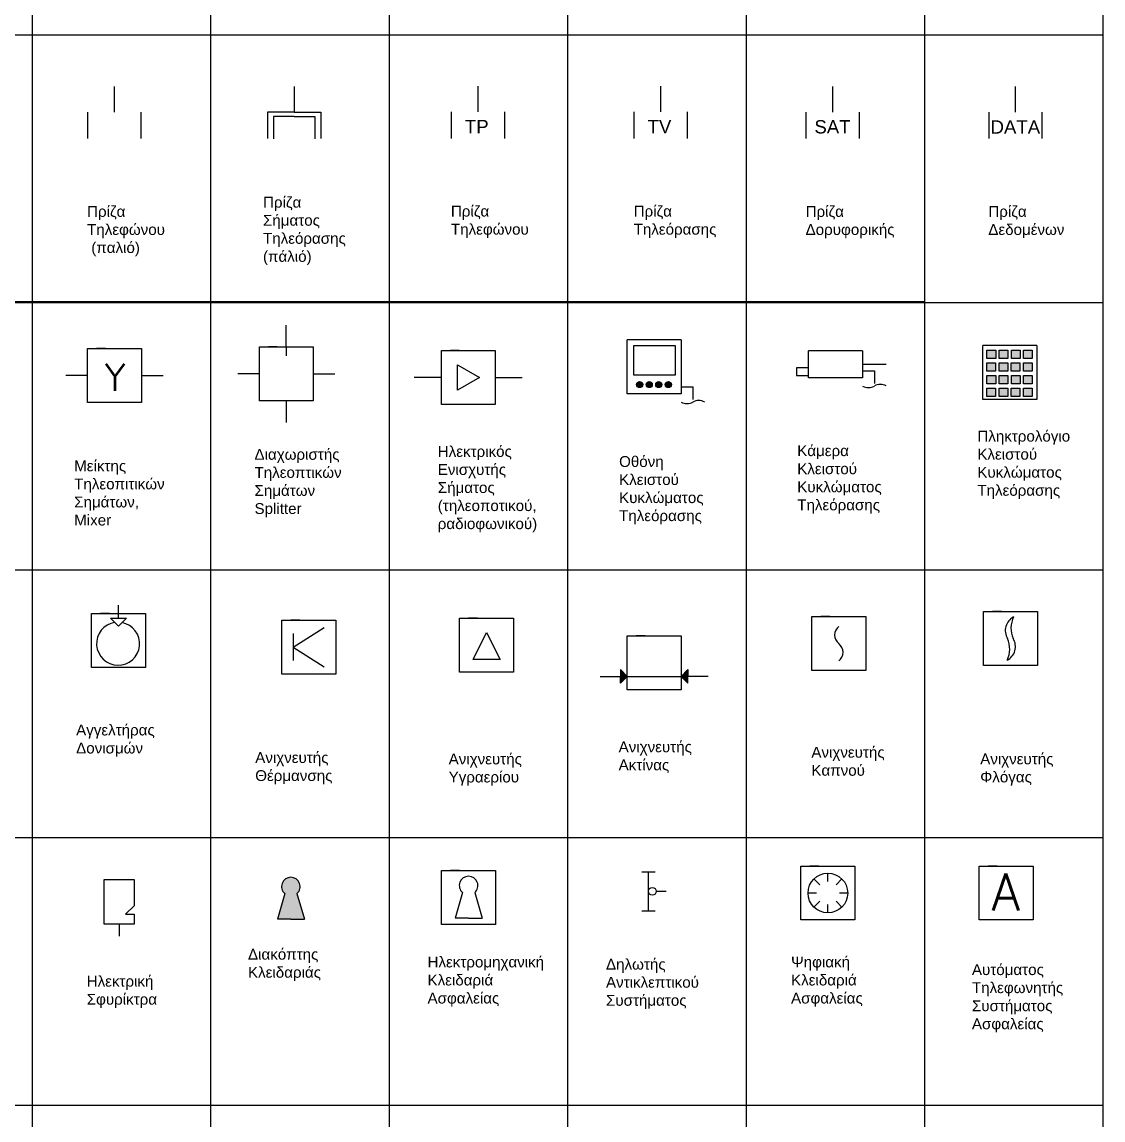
# Model space of a CAD drawing. Header units: millimetres. Extents: x 3223 to 6476, y 1066 to 2142.
# Drawn here: x 3228.25 to 3232.036, y 1070.961 to 1074.807 of the extents above; entities that cross this region are included whole.
import ezdxf

# ---------------------------------------------------------------- set-up
doc = ezdxf.new("R2010")
doc.units = ezdxf.units.MM
doc.layers.add('συμβολα', color=254, linetype='Continuous')
doc.styles.get("Standard").update_dxf_attribs({"font": 'arial.ttf'})
doc.styles.add('TXT', font='romans.shx')

msp = doc.modelspace()

# ---------------------------------------------------------------- hatches: boundary and pattern name
at = {"layer": 'συμβολα'}
h = msp.add_hatch(color=256, dxfattribs=at)
h.paths.add_polyline_path([(3231.6598, 1073.6577), (3231.6293, 1073.6577), (3231.6293, 1073.6286), (3231.6598, 1073.6286)])
h.paths.add_polyline_path([(3231.7026, 1073.6577), (3231.6721, 1073.6577), (3231.6721, 1073.6286), (3231.7026, 1073.6286)])
h.paths.add_polyline_path([(3231.7148, 1073.6282), (3231.7453, 1073.6282), (3231.7453, 1073.6573), (3231.7148, 1073.6573)])
h.paths.add_polyline_path([(3231.7881, 1073.6573), (3231.7576, 1073.6573), (3231.7576, 1073.6282), (3231.7881, 1073.6282)])
h.paths.add_polyline_path([(3231.7875, 1073.6127), (3231.757, 1073.6127), (3231.757, 1073.5836), (3231.7875, 1073.5836)])
h.paths.add_polyline_path([(3231.7448, 1073.5836), (3231.7448, 1073.6127), (3231.7143, 1073.6127), (3231.7143, 1073.5836)])
h.paths.add_polyline_path([(3231.702, 1073.5841), (3231.702, 1073.6132), (3231.6715, 1073.6132), (3231.6715, 1073.5841)])
h.paths.add_polyline_path([(3231.6592, 1073.5841), (3231.6592, 1073.6132), (3231.6287, 1073.6132), (3231.6287, 1073.5841)])
h.paths.add_polyline_path([(3231.6598, 1073.5686), (3231.6293, 1073.5686), (3231.6293, 1073.5395), (3231.6598, 1073.5395)])
h.paths.add_polyline_path([(3231.7026, 1073.5395), (3231.7026, 1073.5686), (3231.6721, 1073.5686), (3231.6721, 1073.5395)])
h.paths.add_polyline_path([(3231.7453, 1073.5682), (3231.7148, 1073.5682), (3231.7148, 1073.5391), (3231.7453, 1073.5391)])
h.paths.add_polyline_path([(3231.7576, 1073.5391), (3231.7881, 1073.5391), (3231.7881, 1073.5682), (3231.7576, 1073.5682)])
h.paths.add_polyline_path([(3231.757, 1073.4945), (3231.7875, 1073.4945), (3231.7875, 1073.5236), (3231.757, 1073.5236)])
h.paths.add_polyline_path([(3231.7448, 1073.4945), (3231.7448, 1073.5236), (3231.7143, 1073.5236), (3231.7143, 1073.4945)])
h.paths.add_polyline_path([(3231.6715, 1073.495), (3231.702, 1073.495), (3231.702, 1073.5241), (3231.6715, 1073.5241)])
h.paths.add_polyline_path([(3231.6287, 1073.495), (3231.6592, 1073.495), (3231.6592, 1073.5241), (3231.6287, 1073.5241)])
for points in [[(3230.4239, 1073.5369, 1), (3230.4022, 1073.5369, 1)], [(3230.4574, 1073.5369, 1), (3230.4357, 1073.5369, 1)], [(3230.491, 1073.5369, 1), (3230.4692, 1073.5369, 1)], [(3230.5245, 1073.5369, 1), (3230.5028, 1073.5369, 1)], [(3230.3459, 1072.5147), (3230.3696, 1072.5147), (3230.3459, 1072.5383)], [(3230.5822, 1072.5383), (3230.5586, 1072.5147), (3230.5822, 1072.5147)], [(3230.3459, 1072.4911), (3230.3696, 1072.5147), (3230.3459, 1072.5147)], [(3230.5822, 1072.4911), (3230.5586, 1072.5147), (3230.5822, 1072.5147)], [(3229.2131, 1071.754, 2.665754), (3229.1704, 1071.754), (3229.1445, 1071.6643), (3229.1917, 1071.6643), (3229.239, 1071.6643)]]:
    msp.add_hatch(color=256, dxfattribs=at).paths.add_polyline_path(points)

# ---------------------------------------------------------------- linework, layer by layer
at = {"layer": 'συμβολα', "ltscale": 2}
for p, q in [((3232.0357, 1066.3248), (3232.0357, 1083.1998)), ((3228.2857, 1075.6998), (3228.2857, 1066.3248)), ((3228.9107, 1075.6998), (3228.9107, 1066.3248)), ((3229.5357, 1075.6998), (3229.5357, 1066.3248)), ((3230.1607, 1075.6998), (3230.1607, 1071.0123)), ((3230.7857, 1075.6998), (3230.7857, 1071.0123)), ((3231.4107, 1075.6998), (3231.4107, 1071.0123)), ((3225.1607, 1074.7623), (3232.0357, 1074.7623)), ((3230.1607, 1074.7623), (3230.1607, 1066.3248)), ((3230.7857, 1074.7623), (3230.7857, 1066.3248)), ((3231.4107, 1074.7623), (3231.4107, 1066.3248)), ((3225.1607, 1073.8248), (3232.0357, 1073.8248)), ((3227.6622, 1073.8277), (3228.2872, 1073.8277)), ((3228.2872, 1073.8277), (3228.9122, 1073.8277)), ((3228.2872, 1073.8277), (3228.9122, 1073.8277)), ((3228.9122, 1073.8277), (3229.5372, 1073.8277)), ((3229.5372, 1073.8277), (3230.1622, 1073.8277)), ((3230.1622, 1073.8277), (3230.7872, 1073.8277)), ((3230.7872, 1073.8277), (3231.4122, 1073.8277)), ((3225.1607, 1072.8873), (3232.0357, 1072.8873)), ((3225.1607, 1071.9498), (3232.0357, 1071.9498)), ((3227.6607, 1071.0123), (3228.2857, 1071.0123)), ((3228.2857, 1071.0123), (3228.9107, 1071.0123)), ((3228.9107, 1071.0123), (3229.5357, 1071.0123)), ((3229.5357, 1071.0123), (3230.1607, 1071.0123)), ((3230.1607, 1071.0123), (3230.7857, 1071.0123)), ((3230.7857, 1071.0123), (3231.4107, 1071.0123)), ((3231.4107, 1071.0123), (3232.0357, 1071.0123))]:
    msp.add_line(p, q, dxfattribs=at)
at = {"layer": 'συμβολα'}
for p, q in [((3228.5728, 1074.5808), (3228.5728, 1074.4914)), ((3229.2033, 1074.5808), (3229.2033, 1074.4914)), ((3229.8469, 1074.5818), (3229.8469, 1074.4924)), ((3230.4866, 1074.5818), (3230.4866, 1074.4924)), ((3231.0888, 1074.5808), (3231.0888, 1074.4914)), ((3231.7286, 1074.5808), (3231.7286, 1074.4914)), ((3228.4795, 1074.4914), (3228.4795, 1074.3981)), ((3228.6662, 1074.4914), (3228.6662, 1074.4448)), ((3229.2033, 1074.4914), (3229.11, 1074.4914)), ((3229.11, 1074.4914), (3229.11, 1074.3981)), ((3229.2033, 1074.4914), (3229.2966, 1074.4914)), ((3229.2966, 1074.4914), (3229.2966, 1074.4448)), ((3229.7536, 1074.4924), (3229.7536, 1074.3991)), ((3229.9402, 1074.4924), (3229.9402, 1074.4457)), ((3230.3933, 1074.4924), (3230.3933, 1074.3991)), ((3230.5799, 1074.4924), (3230.5799, 1074.4457)), ((3230.9955, 1074.4914), (3230.9955, 1074.3981)), ((3231.1822, 1074.4914), (3231.1822, 1074.4448)), ((3231.6353, 1074.4914), (3231.6353, 1074.3981)), ((3231.8219, 1074.4914), (3231.8219, 1074.4448)), ((3229.2034, 1074.4754), (3229.1311, 1074.4754)), ((3229.1311, 1074.4754), (3229.1311, 1074.3976)), ((3229.2034, 1074.4754), (3229.2758, 1074.4754)), ((3229.2758, 1074.4754), (3229.2758, 1074.398)), ((3228.6662, 1074.4448), (3228.6662, 1074.3981)), ((3229.2966, 1074.4448), (3229.2966, 1074.3981)), ((3229.9402, 1074.4457), (3229.9402, 1074.3991)), ((3230.5799, 1074.4457), (3230.5799, 1074.3991)), ((3231.1822, 1074.4448), (3231.1822, 1074.3981)), ((3231.8219, 1074.4448), (3231.8219, 1074.3981)), ((3229.1759, 1073.669), (3229.1759, 1073.7446)), ((3230.5584, 1073.6936), (3230.3694, 1073.6936)), ((3230.3694, 1073.6936), (3230.3694, 1073.6936)), ((3230.3694, 1073.5991), (3230.3694, 1073.6936)), ((3230.5584, 1073.6936), (3230.5584, 1073.5991)), ((3228.4797, 1073.6633), (3228.6687, 1073.6633)), ((3228.4797, 1073.4743), (3228.4797, 1073.6633)), ((3228.5427, 1073.6633), (3228.5112, 1073.6633)), ((3228.6057, 1073.6633), (3228.6372, 1073.6633)), ((3228.6687, 1073.6633), (3228.6687, 1073.4743)), ((3229.0814, 1073.669), (3229.2704, 1073.669)), ((3229.0814, 1073.48), (3229.0814, 1073.669)), ((3229.1444, 1073.669), (3229.1129, 1073.669)), ((3229.1759, 1073.669), (3229.1759, 1073.6375)), ((3229.2074, 1073.669), (3229.2389, 1073.669)), ((3229.2704, 1073.669), (3229.2704, 1073.48)), ((3229.7187, 1073.6563), (3229.9077, 1073.6563)), ((3229.7187, 1073.4673), (3229.7187, 1073.6563)), ((3229.7817, 1073.6563), (3229.7502, 1073.6563)), ((3229.8447, 1073.6563), (3229.8762, 1073.6563)), ((3229.9077, 1073.6563), (3229.9077, 1073.4673)), ((3231.0048, 1073.5609), (3231.0048, 1073.6554)), ((3231.0048, 1073.6554), (3231.0048, 1073.6554)), ((3231.1938, 1073.6554), (3231.0048, 1073.6554)), ((3231.1938, 1073.6554), (3231.1938, 1073.5609)), ((3231.8038, 1073.6732), (3231.6148, 1073.6732)), ((3231.6148, 1073.6732), (3231.6148, 1073.6732)), ((3231.6148, 1073.5787), (3231.6148, 1073.6732)), ((3231.8038, 1073.6732), (3231.8038, 1073.5787)), ((3228.4797, 1073.5688), (3228.4797, 1073.616)), ((3229.0814, 1073.5745), (3229.0814, 1073.6217)), ((3229.7187, 1073.5618), (3229.7187, 1073.6091)), ((3229.7757, 1073.5618), (3229.7757, 1073.6059)), ((3229.7757, 1073.6059), (3229.8521, 1073.5618)), ((3231.1938, 1073.6082), (3231.2762, 1073.6082)), ((3228.4797, 1073.5688), (3228.4041, 1073.5688)), ((3228.4797, 1073.5688), (3228.4797, 1073.5688)), ((3228.6687, 1073.5688), (3228.7443, 1073.5688)), ((3229.0814, 1073.5745), (3229.0058, 1073.5745)), ((3229.0814, 1073.5745), (3229.0814, 1073.5745)), ((3229.2704, 1073.5745), (3229.346, 1073.5745)), ((3230.3694, 1073.5046), (3230.3694, 1073.5991)), ((3230.3694, 1073.5991), (3230.3694, 1073.5991)), ((3230.5584, 1073.5991), (3230.5584, 1073.5046)), ((3231.1938, 1073.5847), (3231.235, 1073.5847)), ((3231.235, 1073.5847), (3231.235, 1073.5403)), ((3231.6148, 1073.4842), (3231.6148, 1073.5787)), ((3231.6148, 1073.5787), (3231.6148, 1073.5787)), ((3231.8038, 1073.5787), (3231.8038, 1073.4842)), ((3229.7187, 1073.5618), (3229.6231, 1073.5618)), ((3229.7187, 1073.5618), (3229.7187, 1073.5618)), ((3229.8521, 1073.5618), (3229.7757, 1073.5177)), ((3229.7757, 1073.5177), (3229.7757, 1073.5618)), ((3229.9077, 1073.5618), (3230.0022, 1073.5618)), ((3230.5584, 1073.5284), (3230.5996, 1073.5284)), ((3230.5996, 1073.5284), (3230.5996, 1073.484)), ((3231.1938, 1073.5609), (3231.0048, 1073.5609)), ((3230.5584, 1073.5046), (3230.3694, 1073.5046)), ((3228.6687, 1073.4743), (3228.4797, 1073.4743)), ((3229.2704, 1073.48), (3229.0814, 1073.48)), ((3229.1759, 1073.48), (3229.1759, 1073.4044)), ((3229.9077, 1073.4673), (3229.7187, 1073.4673)), ((3231.8038, 1073.4842), (3231.6148, 1073.4842)), ((3228.4941, 1072.7347), (3228.6831, 1072.7347)), ((3228.4941, 1072.5457), (3228.4941, 1072.7347)), ((3228.5571, 1072.7347), (3228.5256, 1072.7347)), ((3228.6201, 1072.7347), (3228.6516, 1072.7347)), ((3228.6831, 1072.7347), (3228.6831, 1072.5457)), ((3231.0161, 1072.7239), (3231.2051, 1072.7239)), ((3231.0161, 1072.5349), (3231.0161, 1072.7239)), ((3231.0791, 1072.7239), (3231.0476, 1072.7239)), ((3231.1421, 1072.7239), (3231.1736, 1072.7239)), ((3231.2051, 1072.7239), (3231.2051, 1072.5349)), ((3231.6167, 1072.7416), (3231.8057, 1072.7416)), ((3231.6167, 1072.5526), (3231.6167, 1072.7416)), ((3231.6797, 1072.7416), (3231.6482, 1072.7416)), ((3231.7427, 1072.7416), (3231.7742, 1072.7416)), ((3231.8057, 1072.7416), (3231.8057, 1072.5526)), ((3228.4941, 1072.6402), (3228.4941, 1072.6874)), ((3228.588, 1072.6907), (3228.5597, 1072.719)), ((3228.5597, 1072.719), (3228.6163, 1072.719)), ((3228.588, 1072.6907), (3228.6163, 1072.719)), ((3229.1601, 1072.7117), (3229.3491, 1072.7117)), ((3229.1601, 1072.5227), (3229.1601, 1072.7117)), ((3229.2231, 1072.7117), (3229.1916, 1072.7117)), ((3229.2002, 1072.6172), (3229.3089, 1072.6862)), ((3229.2861, 1072.7117), (3229.3176, 1072.7117)), ((3229.3491, 1072.7117), (3229.3491, 1072.5227)), ((3229.7825, 1072.7189), (3229.9715, 1072.7189)), ((3229.7825, 1072.5299), (3229.7825, 1072.7189)), ((3229.8455, 1072.7189), (3229.814, 1072.7189)), ((3229.9085, 1072.7189), (3229.94, 1072.7189)), ((3229.9715, 1072.7189), (3229.9715, 1072.5299)), ((3231.6167, 1072.6471), (3231.6167, 1072.6943)), ((3229.1601, 1072.6172), (3229.1601, 1072.6645)), ((3229.2002, 1072.6645), (3229.2002, 1072.57)), ((3229.7825, 1072.6244), (3229.7825, 1072.6716)), ((3229.8298, 1072.5738), (3229.877, 1072.6683)), ((3229.877, 1072.6683), (3229.9243, 1072.5738)), ((3230.3696, 1072.6564), (3230.5586, 1072.6564)), ((3230.3696, 1072.4674), (3230.3696, 1072.6564)), ((3230.4326, 1072.6564), (3230.4011, 1072.6564)), ((3230.4956, 1072.6564), (3230.5271, 1072.6564)), ((3230.5586, 1072.6564), (3230.5586, 1072.4674)), ((3231.0161, 1072.6294), (3231.0161, 1072.6767)), ((3231.6167, 1072.6471), (3231.6167, 1072.6471)), ((3228.4941, 1072.6402), (3228.4941, 1072.6402)), ((3229.1601, 1072.6172), (3229.1601, 1072.6172)), ((3229.2002, 1072.6172), (3229.3089, 1072.5482)), ((3229.7825, 1072.6244), (3229.7825, 1072.6244)), ((3230.3696, 1072.5619), (3230.3696, 1072.6092)), ((3231.0161, 1072.6294), (3231.0161, 1072.6294)), ((3229.9243, 1072.5738), (3229.8298, 1072.5738)), ((3228.6831, 1072.5457), (3228.4941, 1072.5457)), ((3229.9715, 1072.5299), (3229.7825, 1072.5299)), ((3230.3696, 1072.5147), (3230.3459, 1072.5383)), ((3230.3459, 1072.5383), (3230.3459, 1072.5147)), ((3230.3696, 1072.5619), (3230.3696, 1072.5619)), ((3230.5586, 1072.5147), (3230.5822, 1072.5383)), ((3230.5822, 1072.5383), (3230.5822, 1072.5147)), ((3231.2051, 1072.5349), (3231.0161, 1072.5349)), ((3231.8057, 1072.5526), (3231.6167, 1072.5526)), ((3229.3491, 1072.5227), (3229.1601, 1072.5227)), ((3230.2751, 1072.5147), (3230.3696, 1072.5147)), ((3230.3459, 1072.4911), (3230.3459, 1072.5147)), ((3230.3696, 1072.5147), (3230.3459, 1072.4911)), ((3230.3696, 1072.5147), (3230.5586, 1072.5147)), ((3230.6531, 1072.5147), (3230.5586, 1072.5147)), ((3230.5586, 1072.5147), (3230.5822, 1072.4911)), ((3230.5822, 1072.4911), (3230.5822, 1072.5147)), ((3230.5586, 1072.4674), (3230.3696, 1072.4674)), ((3230.9778, 1071.8504), (3231.1668, 1071.8504)), ((3230.9778, 1071.6614), (3230.9778, 1071.8504)), ((3231.0408, 1071.8504), (3231.0093, 1071.8504)), ((3231.1038, 1071.8504), (3231.1353, 1071.8504)), ((3231.1668, 1071.8504), (3231.1668, 1071.6614)), ((3231.6018, 1071.8505), (3231.7908, 1071.8505)), ((3231.6018, 1071.6615), (3231.6018, 1071.8505)), ((3231.6648, 1071.8505), (3231.6333, 1071.8505)), ((3231.7278, 1071.8505), (3231.7593, 1071.8505)), ((3231.7908, 1071.8505), (3231.7908, 1071.6615)), ((3228.5386, 1071.8033), (3228.6429, 1071.8033)), ((3228.5386, 1071.6468), (3228.5386, 1071.8033)), ((3228.6429, 1071.8033), (3228.6429, 1071.7113)), ((3229.7196, 1071.8349), (3229.9086, 1071.8349)), ((3229.7196, 1071.6459), (3229.7196, 1071.8349)), ((3229.7826, 1071.8349), (3229.7511, 1071.8349)), ((3229.8456, 1071.8349), (3229.8771, 1071.8349)), ((3229.9086, 1071.8349), (3229.9086, 1071.6459)), ((3230.4208, 1071.8306), (3230.4442, 1071.8306)), ((3230.4442, 1071.6931), (3230.4442, 1071.8306)), ((3230.4442, 1071.8306), (3230.4676, 1071.8306)), ((3230.9778, 1071.7559), (3230.9778, 1071.8032)), ((3231.0437, 1071.7846), (3231.0232, 1071.805)), ((3231.0723, 1071.7964), (3231.0723, 1071.8254)), ((3231.1214, 1071.805), (3231.1009, 1071.7846)), ((3231.6018, 1071.756), (3231.6018, 1071.8033)), ((3229.7196, 1071.7404), (3229.7196, 1071.7876)), ((3230.4713, 1071.7618), (3230.5058, 1071.7618)), ((3229.1704, 1071.754), (3229.1445, 1071.6643)), ((3229.2131, 1071.754), (3229.239, 1071.6643)), ((3229.7196, 1071.7404), (3229.7196, 1071.7404)), ((3229.7927, 1071.7576), (3229.7668, 1071.668)), ((3229.8354, 1071.7576), (3229.8613, 1071.668)), ((3230.9778, 1071.7559), (3230.9778, 1071.7559)), ((3231.0318, 1071.7559), (3231.0029, 1071.7559)), ((3231.0437, 1071.7273), (3231.0232, 1071.7068)), ((3231.1214, 1071.7068), (3231.1009, 1071.7273)), ((3231.1417, 1071.7559), (3231.1128, 1071.7559)), ((3231.6018, 1071.756), (3231.6018, 1071.756)), ((3228.6429, 1071.7113), (3228.613, 1071.6814)), ((3230.4208, 1071.6931), (3230.4442, 1071.6931)), ((3230.4442, 1071.6931), (3230.4676, 1071.6931)), ((3231.0723, 1071.6865), (3231.0723, 1071.7155)), ((3228.6429, 1071.6468), (3228.5386, 1071.6468)), ((3228.5908, 1071.6468), (3228.5908, 1071.6051)), ((3228.613, 1071.6814), (3228.6429, 1071.6814)), ((3228.6429, 1071.6814), (3228.6429, 1071.6468)), ((3229.1917, 1071.6643), (3229.1445, 1071.6643)), ((3229.1917, 1071.6643), (3229.239, 1071.6643)), ((3229.9086, 1071.6459), (3229.7196, 1071.6459)), ((3229.8141, 1071.668), (3229.7668, 1071.668)), ((3229.8141, 1071.668), (3229.8613, 1071.668)), ((3231.1668, 1071.6614), (3230.9778, 1071.6614)), ((3231.7908, 1071.6615), (3231.6018, 1071.6615))]:
    msp.add_line(p, q, dxfattribs=at)
at = {"layer": 'συμβολα', "ltscale": 0.3}
msp.add_line((3228.588, 1072.719), (3228.588, 1072.7647), dxfattribs=at)
at = {"layer": 'συμβολα'}
for points in [[(3230.3924, 1073.6734), (3230.5375, 1073.6734), (3230.5375, 1073.5697), (3230.3924, 1073.5697)], [(3231.6293, 1073.6577), (3231.6598, 1073.6577), (3231.6598, 1073.6286), (3231.6293, 1073.6286)], [(3231.6721, 1073.6577), (3231.7026, 1073.6577), (3231.7026, 1073.6286), (3231.6721, 1073.6286)], [(3231.7148, 1073.6573), (3231.7453, 1073.6573), (3231.7453, 1073.6282), (3231.7148, 1073.6282)], [(3231.7576, 1073.6573), (3231.7881, 1073.6573), (3231.7881, 1073.6282), (3231.7576, 1073.6282)], [(3231.6287, 1073.6132), (3231.6592, 1073.6132), (3231.6592, 1073.5841), (3231.6287, 1073.5841)], [(3231.6715, 1073.6132), (3231.702, 1073.6132), (3231.702, 1073.5841), (3231.6715, 1073.5841)], [(3231.7143, 1073.6127), (3231.7448, 1073.6127), (3231.7448, 1073.5836), (3231.7143, 1073.5836)], [(3231.757, 1073.6127), (3231.7875, 1073.6127), (3231.7875, 1073.5836), (3231.757, 1073.5836)], [(3231.0048, 1073.5956), (3230.9622, 1073.5956), (3230.9622, 1073.5682), (3231.0048, 1073.5682)], [(3231.6293, 1073.5686), (3231.6598, 1073.5686), (3231.6598, 1073.5395), (3231.6293, 1073.5395)], [(3231.6721, 1073.5686), (3231.7026, 1073.5686), (3231.7026, 1073.5395), (3231.6721, 1073.5395)], [(3231.7148, 1073.5682), (3231.7453, 1073.5682), (3231.7453, 1073.5391), (3231.7148, 1073.5391)], [(3231.7576, 1073.5682), (3231.7881, 1073.5682), (3231.7881, 1073.5391), (3231.7576, 1073.5391)], [(3231.6287, 1073.5241), (3231.6592, 1073.5241), (3231.6592, 1073.495), (3231.6287, 1073.495)], [(3231.6715, 1073.5241), (3231.702, 1073.5241), (3231.702, 1073.495), (3231.6715, 1073.495)], [(3231.7143, 1073.5236), (3231.7448, 1073.5236), (3231.7448, 1073.4945), (3231.7143, 1073.4945)], [(3231.757, 1073.5236), (3231.7875, 1073.5236), (3231.7875, 1073.4945), (3231.757, 1073.4945)]]:
    msp.add_lwpolyline(points, close=True, dxfattribs=at)
for centre, radius in [((3230.413, 1073.5369), 0.0109), ((3230.4466, 1073.5369), 0.0109), ((3230.4801, 1073.5369), 0.0109), ((3230.5136, 1073.5369), 0.0109), ((3231.0723, 1071.7559), 0.0694), ((3230.4577, 1071.7618), 0.0135)]:
    msp.add_circle(centre, radius, dxfattribs=at)
for centre, radius, start, end in [((3231.2144, 1073.5678), 0.0415, 240.248, 299.752), ((3231.2556, 1073.4958), 0.0415, 60.248, 119.752), ((3230.579, 1073.5115), 0.0415, 240.248, 299.752), ((3230.6202, 1073.4395), 0.0415, 60.248, 119.752), ((3231.7477, 1072.675), 0.0543, 117.7029, 210.9127), ((3231.8025, 1072.6838), 0.0891, 153.8581, 204.3016), ((3228.5868, 1072.6292), 0.0753, 98.87, 79.5143), ((3231.1342, 1072.6596), 0.0384, 128.1049, 231.8951), ((3231.6199, 1072.6104), 0.0891, 333.8581, 24.3016), ((3231.6747, 1072.6192), 0.0543, 297.7029, 30.9127), ((3231.0869, 1072.5992), 0.0384, 308.1049, 51.8951), ((3229.1917, 1071.7784), 0.0325, 311.125, 228.875), ((3229.8141, 1071.7821), 0.0325, 311.125, 228.875)]:
    msp.add_arc(centre, radius, start, end, dxfattribs=at)

# ---------------------------------------------------------------- texts
for s, p in [('TP', (3229.8011, 1074.4172)), ('TV', (3230.4409, 1074.4172)), ('SAT', (3231.025, 1074.4163)), ('DATA', (3231.6418, 1074.4156))]:
    msp.add_text(s, height=0.04665, dxfattribs=at).set_placement(p)
at = {"layer": 'συμβολα', "char_height": 0.037944, "attachment_point": 1}
for s, insert, width in [('{\\fArial|b0|i0|c161|p34;Πρίζα\\PΣήματος\\PΤηλεόρασης\\fArial|b0|i0|c0|p34; (\\fArial|b0|i0|c161|p34;πάλιό)}', (3229.0942, 1074.1944), 0.302639), ('{\\fArial|b0|i0|c161|p34;Πρίζα\\PΤηλεφώνου\\fArial|b0|i0|c0|p34; \\fArial|b0|i0|c161|p34; (παλιό)}', (3228.4782, 1074.1621), 0.281414), ('{\\fArial|b0|i0|c161|p34;Πρίζα\\PΤηλεφώνου\\fArial|b0|i0|c0|p34; }', (3229.7522, 1074.1631), 0.281414), ('{\\fArial|b0|i0|c161|p34;Πρίζα\\PΤηλεόρασης}', (3230.392, 1074.1631), 0.281414), ('{\\fArial|b0|i0|c161|p34;Πρίζα\\PΔορυφορικής}', (3230.9942, 1074.1621), 0.281414), ('{\\fArial|b0|i0|c161|p34;Πρίζα\\PΔεδομένων}', (3231.634, 1074.1621), 0.281414), ('{\\fArial|b0|i0|c161|p34;Πληκτρολόγιο Κλειστού Κυκλώματος Τηλεόρασης}', (3231.5956, 1073.3751), 0.282528), ('Διαχωριστής Τηλεοπτικών Σημάτων Splitter', (3229.0645, 1073.3113), 0.223256), ('Ηλεκτρικός Ενισχυτής Σήματος (τηλεοποτικού, ραδιοφωνικού)', (3229.7062, 1073.3215), 0.223256), ('{\\fArial|b0|i0|c161|p34;Κάμερα Κλειστού Κυκλώματος Τηλεόρασης}', (3230.9649, 1073.3241), 0.348866), ('{\\fArial|b0|i0|c161|p34;Μείκτης Τηλεοπιτικών Σημάτων, \\fArial|b0|i0|c0|p34;Mixer}', (3228.433, 1073.2709), 0.302639), ('{\\fArial|b0|i0|c161|p34;Οθόνη Κλειστού Κυκλώματος Τηλεόρασης}', (3230.3411, 1073.2862), 0.223256), ('{\\fArial|b0|i0|c161|p34;Αγγελτήρας Δονισμών}', (3228.4399, 1072.3458), 0.3727), ('{\\fArial|b0|i0|c161|p34;Ανιχνευτής Ακτίνας}', (3230.3395, 1072.2869), 0.223256), ('{\\fArial|b0|i0|c161|p34;Ανιχνευτής Καπνού}', (3231.0144, 1072.2679), 0.281414), ('{\\fArial|b0|i0|c161|p34;Ανιχνευτής Θέρμανσης}', (3229.067, 1072.2494), 0.402866), ('{\\fArial|b0|i0|c161|p34;Ανιχνευτής Υγραερίου}', (3229.7443, 1072.2444), 0.402866), ('{\\fArial|b0|i0|c161|p34;Ανιχνευτής Φλόγας}', (3231.6056, 1072.2446), 0.302639), ('{\\fArial|b0|i0|c161|p34;Διακόπτης Κλειδαριάς}', (3229.0417, 1071.5604), 0.39648), ('{\\fArial|b0|i0|c161|p34;Ηλεκτρομηχανική Κλειδαριά Ασφαλείας}', (3229.6704, 1071.5333), 0.381641), ('{\\fArial|b0|i0|c161|p34;Δηλωτής Αντικλεπτικού Συστήματος}', (3230.2953, 1071.5255), 0.410829), ('{\\fArial|b0|i0|c161|p34;Ψηφιακή Κλειδαριά Ασφαλείας}', (3230.9433, 1071.5333), 0.336039), ('{\\fArial|b0|i0|c161|p34;Αυτόματος Τηλεφωνητής Συστήματος Ασφαλείας}', (3231.5766, 1071.5065), 0.296008), ('{\\fArial|b0|i0|c161|p34;Ηλεκτρική Σφυρίκτρα}', (3228.4769, 1071.466), 0.402866)]:
    msp.add_mtext(s, dxfattribs=dict(at, insert=insert, width=width))
at = {"layer": 'συμβολα', "attachment_point": 1, "style": 'TXT'}
for s, insert, char_height, width in [('Y', (3228.5394, 1073.6098), 0.0945, 0.074973), ('A', (3231.6451, 1071.8243), 0.1299, 0.945)]:
    msp.add_mtext(s, dxfattribs=dict(at, insert=insert, char_height=char_height, width=width))

doc.saveas('drawing.dxf')
